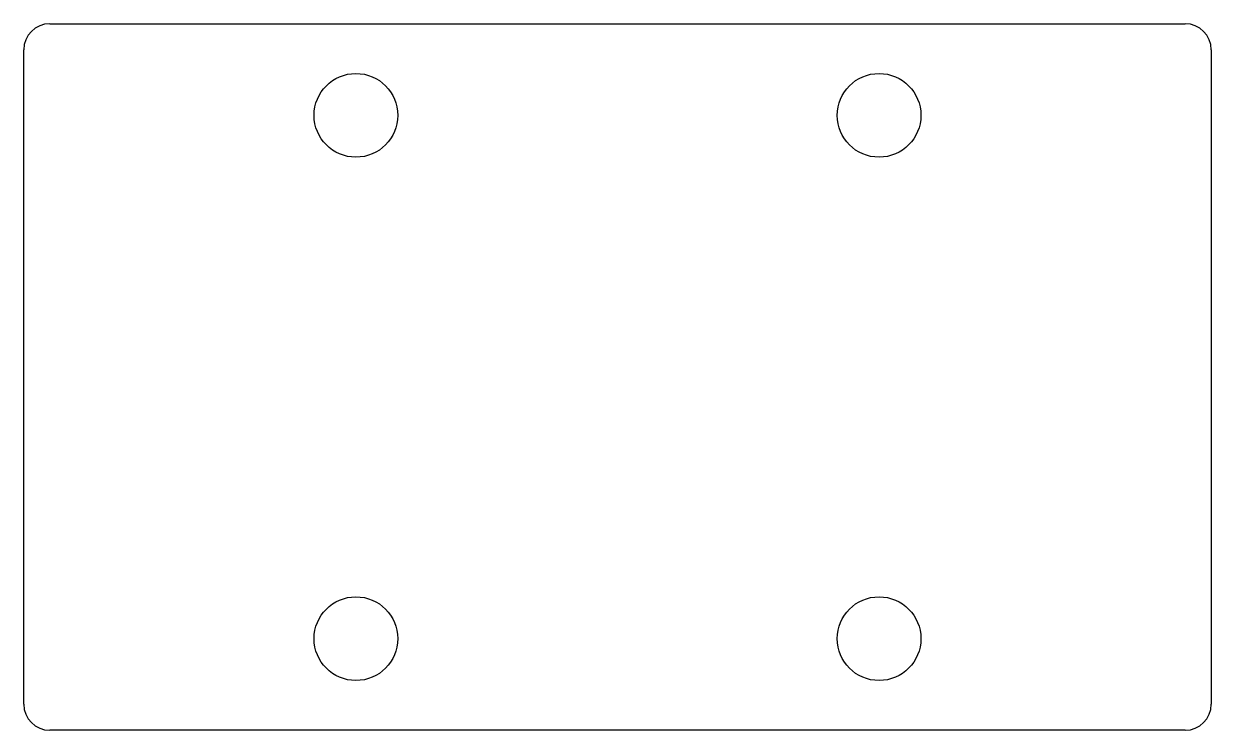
# Model space of a CAD drawing. Header units: millimetres. Extents: x -22.7 to 22.7, y -13.5 to 13.5.
import ezdxf

# ---------------------------------------------------------------- set-up
doc = ezdxf.new("R2010")
doc.units = ezdxf.units.MM

msp = doc.modelspace()

# ---------------------------------------------------------------- linework, layer by layer
at = {"color": 7, "linetype": 'Continuous', "lineweight": 25}
for p, q in [((-21.7, 13.5), (21.7, 13.5)), ((-22.7, -12.5), (-22.7, 12.5)), ((22.7, 12.5), (22.7, -12.5)), ((21.7, -13.5), (-21.7, -13.5))]:
    msp.add_line(p, q, dxfattribs=at)
for centre in [(-10, 10), (10, 10), (-10, -10), (10, -10)]:
    msp.add_circle(centre, 1.6, dxfattribs=at)
for centre, start, end in [((-21.7, 12.5), 90, 180), ((21.7, 12.5), 0, 90), ((-21.7, -12.5), 180, 270), ((21.7, -12.5), 270, 0)]:
    msp.add_arc(centre, 1, start, end, dxfattribs=at)

doc.saveas('drawing.dxf')
